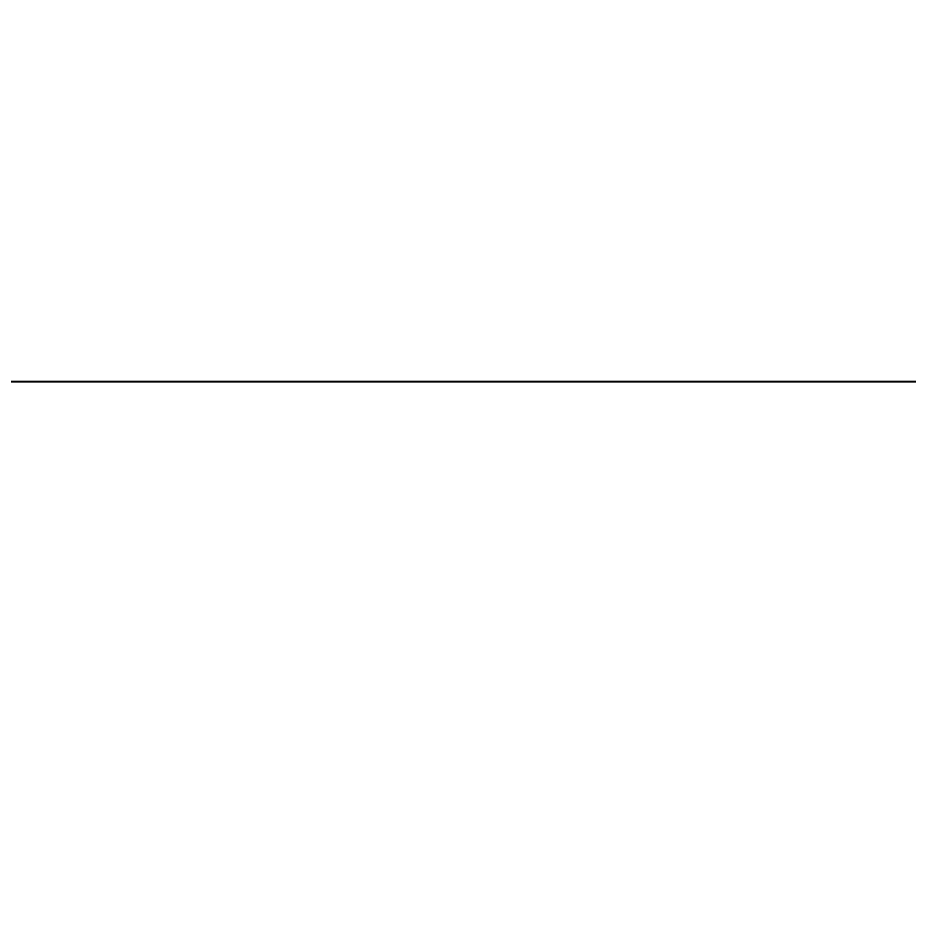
# Model space of a CAD drawing. Extents: x -4358 to 1981, y -50 to 2478.
# Drawn here: x -3902.6 to -3802.6, y 1935.7 to 2037.3 of the extents above; entities that cross this region are included whole.
import ezdxf

# ---------------------------------------------------------------- set-up
doc = ezdxf.new("R2010")
doc.units = 0
doc.header["$LTSCALE"] = 20
doc.header["$MEASUREMENT"] = 0
doc.layers.get('0').update_dxf_attribs({"linetype": 'CONTINUOUS'})
doc.layers.get('DEFPOINTS').update_dxf_attribs({"linetype": 'CONTINUOUS'})
doc.styles.get("Standard").update_dxf_attribs({"font": 'NanumGothic.ttf'})
doc.dimstyles.get("Standard").update_dxf_attribs({"dimtxt": 2.7, "dimasz": 2.5, "dimexe": 1.5, "dimexo": 1.5, "dimgap": 1.5, "dimtad": 1, "dimdec": 0, "dimlfac": 10, "dimzin": 0, "dimdsep": 46, "dimtxsty": 'Standard', "dimcen": 0, "dimclrt": 2, "dimadec": 0, "dimazin": 0, "dimtfac": 1, "dimtdec": 0, "dimtmove": 0, "dimatfit": 3, "dimfxl": 0, "dimtolj": 1, "dimtzin": 0, "dimarcsym": 0})

# ---------------------------------------------------------------- blocks, each defined once
blk = doc.blocks.new('*D53')
at = {"color": 3, "lineweight": -2}
for p, q in [((-4096.6, 1890.86), (-4096.6, 2002.5)), ((-3441.56, 1712.31), (-3441.56, 2002.5)), ((-4072.6, 1996.5), (-3465.56, 1996.5))]:
    blk.add_line(p, q, dxfattribs=at)
at = {"color": 3}
for points in [[(-4072.6, 2000.5), (-4072.6, 1992.5), (-4096.6, 1996.5)], [(-3465.56, 2000.5), (-3465.56, 1992.5), (-3441.56, 1996.5)]]:
    blk.add_solid(points, dxfattribs=at)
at = {"layer": 'DEFPOINTS', "color": 0}
for p in [(-3441.56, 1996.5), (-4096.6, 1889.06), (-3441.56, 1710.51)]:
    blk.add_point(p, dxfattribs=at)
at = {"color": 2, "insert": (-3769.08, 2021.57), "char_height": 24, "attachment_point": 5}
blk.add_mtext('\\A1;655', dxfattribs=at)

msp = doc.modelspace()

# ---------------------------------------------------------------- dimensions: what is measured, and where the dimension line sits
dim = msp.add_linear_dim(base=(-3441.56, 1996.5), p1=(-4096.6, 1889.06), p2=(-3441.56, 1710.51), angle=180, dimstyle='Standard', override={"dimscale": 1.2, "dimtxt": 20, "dimasz": 20, "dimexe": 5, "dimgap": 10, "dimlfac": 1, "dimzin": 8, "dimclrd": 3, "dimclre": 3, "dimazin": 2})
dim.commit()
dim.dimension.update_dxf_attribs({"geometry": '*D53', "text_midpoint": (-3769.08, 2021.57)})

doc.saveas('drawing.dxf')
